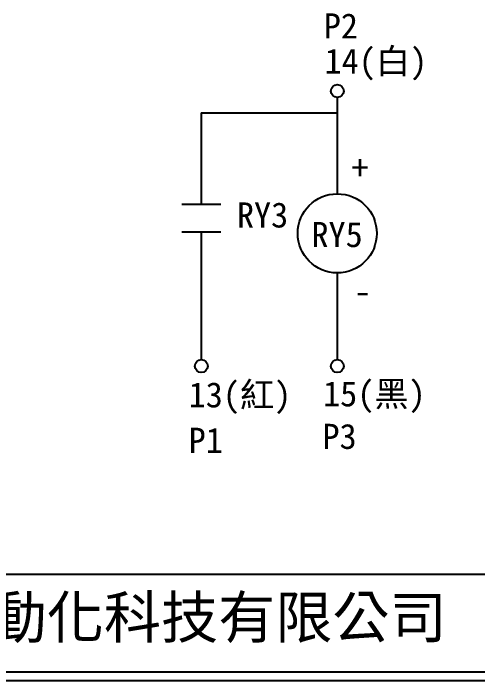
# Model space of a CAD drawing. Extents: x 10 to 297, y 3 to 207.
# Drawn here: x 76.5 to 143.1, y 3 to 98.6 of the extents above; entities that cross this region are included whole.
import ezdxf

# ---------------------------------------------------------------- set-up
doc = ezdxf.new("R2010")
doc.units = 0
doc.layers.get('0').update_dxf_attribs({"linetype": 'CONTINUOUS'})
doc.layers.add('圖框層', color=7, linetype='CONTINUOUS')
doc.layers.add('標尺寸層', color=3, linetype='CONTINUOUS')
doc.styles.add('STSL', font='KAIU.TTF')

msp = doc.modelspace()

# ---------------------------------------------------------------- linework, layer by layer
at = {"color": 7}
msp.add_line((103.48, 84.311), (122.959, 84.311), dxfattribs=at)
at = {"layer": '圖框層', "color": 7}
for p, q in [((11.25, 18.25), (295.75, 18.25)), ((11.25, 4.25), (295.75, 4.25)), ((10, 3), (297, 3))]:
    msp.add_line(p, q, dxfattribs=at)
at = {"layer": '標尺寸層', "color": 7}
for p, q in [((122.959, 86.511), (122.959, 72.716)), ((103.48, 84.311), (103.48, 72.716)), ((103.48, 72.716), (103.48, 71.253)), ((100.696, 71.253), (106.264, 71.253)), ((100.696, 67.28), (106.264, 67.28)), ((103.48, 67.28), (103.48, 48.967)), ((122.959, 61.39), (122.959, 48.967))]:
    msp.add_line(p, q, dxfattribs=at)
for centre, radius in [((122.959, 87.431), 0.92), ((122.959, 67.053), 5.663), ((103.48, 48.047), 0.92), ((122.959, 48.047), 0.92)]:
    msp.add_circle(centre, radius, dxfattribs=at)

# ---------------------------------------------------------------- texts
at = {"layer": '圖框層', "color": 1, "style": 'STSL'}
for s, p in [('P2', (121.025, 94.96)), ('P1', (101.662, 35.622)), ('P3', (120.839, 36.181))]:
    msp.add_text(s, height=3.6, dxfattribs=at).set_placement(p)
at = {"layer": '圖框層', "style": 'STSL'}
for s, p in [('14(白)', (121.141, 89.91)), ('13(紅)', (101.662, 42.133)), ('15(黑)', (120.924, 42.28))]:
    msp.add_text(s, height=3.6, dxfattribs=at).set_placement(p)
at = {"layer": '圖框層', "color": 4, "style": 'STSL'}
for s, height, p in [('+', 3.6, (125.001, 74.662)), ('RY3', 3.6, (108.582, 67.888)), ('RY5', 3.6, (119.26, 65.089)), ('-', 3.6, (125.38, 56.969)), ('泓陞自動化科技有限公司', 6, (48.604, 9.076))]:
    msp.add_text(s, height=height, dxfattribs=at).set_placement(p)

doc.saveas('drawing.dxf')
